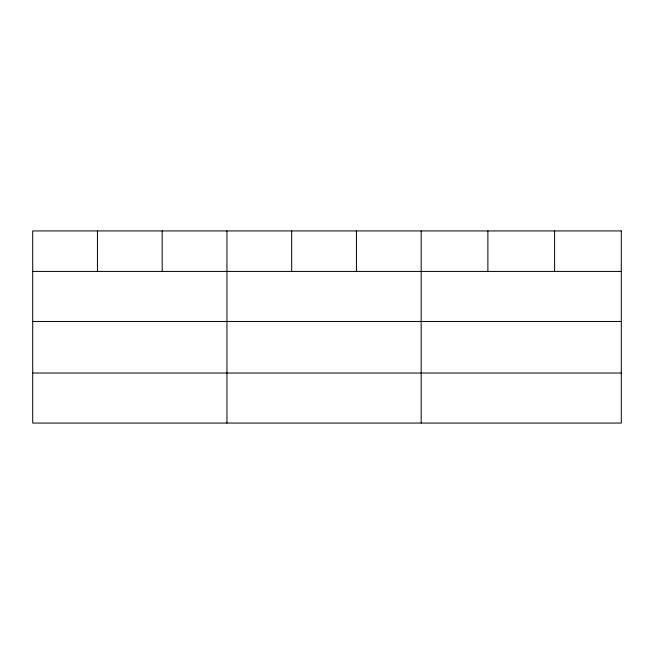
<?xml version="1.0" encoding="UTF-8"?>
<svg xmlns="http://www.w3.org/2000/svg" width="654" height="654" viewBox="0 0 654 654"><rect width="100%" height="100%" fill="white"/><g stroke="black" fill="none" stroke-linecap="round" stroke-linejoin="round"><path stroke-width="0.98" d="M32.7 271.426L621.3 271.426M32.7 321.466L621.3 321.466M32.7 373.025L621.3 373.025M554.592 230.936L554.592 271.426M487.884 230.936L487.884 271.426M421.176 230.936L421.176 423.064M356.43 230.936L356.43 271.426M291.684 230.936L291.684 271.426M226.938 230.936L226.938 423.064M162.192 230.936L162.192 271.426M97.446 230.936L97.446 271.426M621.3 230.936L32.7 230.936L32.7 423.064L621.3 423.064L621.3 230.936"/></g></svg>
